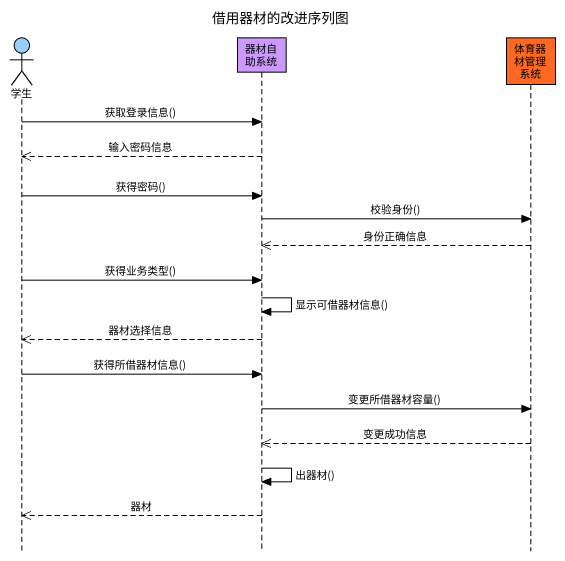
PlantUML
@startuml
title 借用器材的改进序列图
hide footbox
actor 学生 #99CCFF
participant 器材自助系统 #CC99FF
participant 体育器材管理系统 #FF6820

学生 -> 器材自助系统 : 获取登录信息()
器材自助系统 -->> 学生 : 输入密码信息
学生 -> 器材自助系统 : 获得密码()
器材自助系统 -> 体育器材管理系统 : 校验身份()
体育器材管理系统 -->> 器材自助系统 : 身份正确信息
学生 -> 器材自助系统 : 获得业务类型()
器材自助系统 -> 器材自助系统 : 显示可借器材信息()
器材自助系统 -->> 学生 : 器材选择信息
学生 -> 器材自助系统 : 获得所借器材信息()
器材自助系统 -> 体育器材管理系统 : 变更所借器材容量()
体育器材管理系统 -->> 器材自助系统 : 变更成功信息
器材自助系统 -> 器材自助系统 : 出器材()
器材自助系统 -->> 学生 : 器材
@enduml
